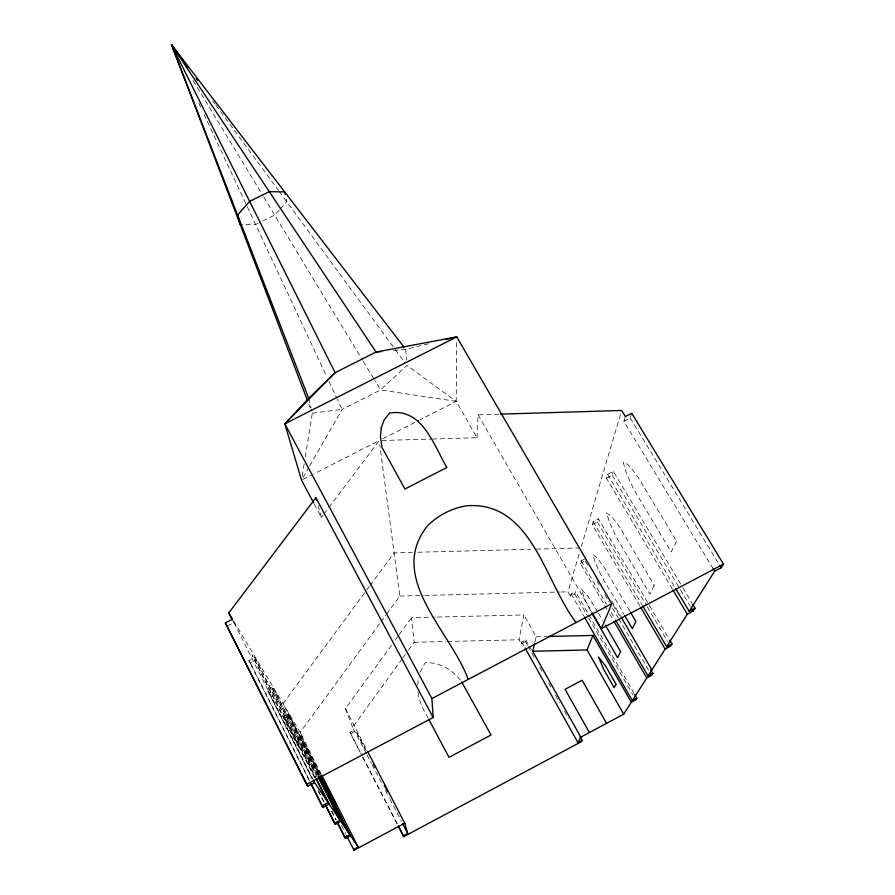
<?xml version="1.0" encoding="UTF-8"?>
<svg xmlns="http://www.w3.org/2000/svg" width="895" height="895" viewBox="0 0 895 895"><rect width="100%" height="100%" fill="white"/><g stroke="black" fill="none" stroke-linecap="round" stroke-linejoin="round"><path stroke-width="0.67" stroke-dasharray="4.47 3.36" d="M432.307 439.009L477.013 437.689L456.193 401.374L456.685 341.017M417.674 685.145L418.58 677.269M477.013 437.689L478.075 414.832L498.985 414.195M302.197 476.084L304.177 463.778M305.273 456.942L312.321 413.199L311.337 409.138M521.326 643.852L521.707 642.006L525.846 639.824L525.443 641.681L521.326 643.852L519.044 639.768L523.911 614.932L436.491 617.08M534.93 642.051L536.206 636.793L523.911 614.932M634.063 693.356L575.507 591.584L574.803 593.844L570.406 596.148L567.922 591.83L579.356 553.244M581.325 546.588L620.873 413.132M420.068 672.279L425.17 662.725C439.277 662.043 452.859 669.684 460.981 680.994M570.406 596.148L571.099 593.911L575.507 591.584M606.944 609.26L580.407 563.458L581.224 560.818L586.001 558.312M639.903 606.038L592.255 524.772L593.217 521.617L598.442 518.899L648.64 604.215M672.436 589.134L606.486 478.266L607.649 474.439L613.399 471.452L682.147 586.583M713.225 568.817L623.916 421.299L625.359 416.567M592.255 524.772L597.435 522.065L598.442 518.899M606.486 478.266L612.191 475.301L613.399 471.452M623.916 421.299L630.259 418.021L631.758 413.266M302.913 477.785L309.099 466.989M309.782 465.792L342.091 409.429L380.565 389.94L406.878 365.373L456.193 401.374L420.191 419.721M366.357 753.545L352.619 727.344L402.023 659.067M402.839 657.948L405.267 654.592M408.512 650.117L414.172 642.286L411.51 617.707L435.104 617.125M352.619 727.344L345.436 708.605L391.932 644.635M395.198 640.149L398.454 635.651M399.271 634.533L411.51 617.707M302.488 736.865L301.615 735.399L297.05 737.804L297.945 739.248L302.488 736.865L300.194 732.345L380.073 623.11M380.901 621.98L385.834 615.223M386.662 614.093L399.83 596.081L379.771 444.703M369.232 586.628L283.01 703.604L319.526 775.786M370.071 585.498L394.113 552.886L412.237 552.405M314.335 504.221L321.372 517.433L323.05 515.207M323.889 514.099L328.085 508.528M328.924 507.409L379.223 440.586L313.865 473.891M279.318 209.956L274.687 215.124L259.17 222.754M280.247 208.927L286.724 201.711L285.706 196.81M350.583 733.755L350.023 732.378L354.263 730.152L354.789 731.539L350.583 733.755L360.182 752.359M314.604 777.621L283.749 716.503L288.716 713.908L319.828 775.07M283.749 716.503L284.811 718.204L289.745 715.62M580.407 563.458L583.976 561.59M311.907 778.37L267.952 691.186L273.389 688.356L274.62 690.403L317.524 775.26M267.952 691.186L269.227 693.222L274.62 690.403M309.502 781.055L248.866 660.599L254.874 657.489L315.957 777.979M248.866 660.599L250.41 663.083L256.373 659.984M227.263 626.008L233.931 622.562L312.735 778.84M302.767 479.552L312.635 474.529M382.948 438.695L418.95 420.348M257.984 223.347L255.59 224.522L240.24 224.589M393.587 350.448L405.737 349.341L429.891 343.456M312.321 413.199L342.091 409.429L337.348 399.304M382.02 440.508L430.909 439.053M417.808 552.249L530.746 549.261M536.318 549.105L579.535 547.964M399.83 596.081L423.447 595.477M424.845 595.443L559.588 592.031M560.975 591.998L567.922 591.83M536.206 636.793L547.281 636.524M414.172 642.286L445.911 641.514M447.287 641.491L519.044 639.768M456.193 401.374L380.565 389.94L374.804 380.431M212.652 100.811L215.124 104.167M215.941 105.286L278.502 190.501M279.318 191.619L394.538 348.558M395.366 349.676L405.234 363.124M630.259 418.021L718.998 564.197M193.141 80.494L263.141 196.061M263.857 197.247L362.553 360.215M363.281 361.401L374.088 379.245M232.051 619.452L233.931 622.562M233.774 621.298L300.194 732.345M682.863 587.791L692.171 603.375M612.191 475.301L679.674 588.44M680.379 589.637L690.325 606.307M607.649 474.439L674.852 587.288M649.345 605.412L669.136 639.064M597.435 522.065L646.57 605.646M647.275 606.844L667.625 641.469M593.217 521.617L641.928 604.606M629.7 610.86L604.852 568.291L597.357 558.032L592.904 554.497C598.61 576.481 613.836 594.47 623.983 614.406M611.833 601.071L620.257 615.57M613.176 605.065L619.452 615.849M585.173 560.975L588.664 566.994M597.054 581.437L599.851 586.259M604.751 594.683L608.947 601.91M612.437 607.929L618.031 617.561M618.736 618.769L648.808 670.545M581.224 560.818L606.262 604.002M611.14 612.404L615.312 619.597M609.741 614.082L613.232 620.101M597.793 612.09L588.339 596.674L581.437 589.402L583.954 597.222L591.125 611.777M598.486 613.288L602.637 620.481M478.075 414.832L591.561 611.777M574.803 593.844L587.959 616.744M588.653 617.942L632.989 695.057M571.099 593.911L583.629 615.726M525.846 639.824L531.272 649.513M525.443 641.681L527.491 645.34M528.173 646.559L535.009 658.754M539.786 667.29L542.515 672.167M548.657 683.142L551.387 688.02M555.482 695.337L559.576 702.653M564.353 711.189L568.448 718.506M521.707 642.006L524.414 646.85M428.168 718.215L421.657 705.998L418.804 697.496L417.719 690.381M345.436 708.605L367.118 750.491M366.111 750.211L356.053 731.349L365.082 749.384M366.984 754.776L371.447 763.39M372.085 764.621L382.903 785.553M385.443 790.475L389.269 797.859M389.907 799.09L401.363 821.241M350.023 732.378L362.106 755.783M362.743 757.013L397.704 824.765M362.732 757.315L397.29 824.273M301.615 735.399L321.07 773.828M320.712 774.466L301.291 736.518L319.918 773.772M288.716 713.908L319.616 774.969M319.213 775.764L287.798 714.176L318.407 775.227M273.389 688.356L317.423 775.462M297.05 737.804L316.852 776.659M341.431 825.302L345.85 834.039M254.874 657.489L315.633 777.811M284.811 718.204L314.85 777.699M331.743 811.172L336.128 819.842M331.597 811.295L336.005 820.021M269.227 693.222L312.265 778.583M318.508 790.956L324.124 802.099M318.195 790.833L323.845 802.043M250.41 663.083L309.883 781.19M198.746 102.981L201.106 108.049M204.071 114.381L246.707 205.537M247.3 206.801L326.686 376.504M329.058 381.572L336.755 398.029M308.842 404.092L310.341 407.997M318.083 505.608L321.372 517.433M308.708 398.32L311.012 407.784M405.737 349.341L406.498 360.025M654.245 585.375L649.859 594.011L616.319 537.145L609.473 522.557L606.597 512.835L611.587 516.381L619.922 527.368L654.245 585.375M676.62 541.285L671.228 551.902L633.85 489.52L626.31 473.298L623.222 462.245C630.326 464.382 633.716 472.28 638.269 477.527L676.62 541.285M299.131 747.526L295.316 741.563L251.942 654.804L299.131 747.526M314.246 771.098L311.147 766.277L271.644 687.416L314.246 771.098"/><path stroke-width="1.34" d="M525.096 648.069L577.924 742.581L580.777 737.122L532.682 651.258L534.606 643.371M580.777 737.122L623.714 714.176L587.053 649.971L592.938 635.428L548.657 636.49M592.255 612.985L601.306 628.693L611.788 603.756L456.718 336.9L376.057 352.037L335.11 372.678L308.708 398.32L284.811 423.827L301.537 480.179L313.697 503.012M580.105 736.697L582.142 740.333L581.426 741.675L403.69 836.68L398.566 826.756M623.714 714.176L631.288 702.262L635.763 699.879L636.848 698.201L634.756 694.565M584.323 616.946L632.351 700.595L646.761 677.951L651.605 675.367L652.891 673.387L650.799 669.784M616.006 620.794L648.014 675.982L665.13 649.054L670.433 646.246L671.966 643.863L669.852 640.261M642.632 605.803L666.63 646.705L687.326 614.171L693.166 611.072L695.035 608.175L692.887 604.572M675.568 588.485L689.161 611.296L714.669 571.189L721.169 567.754L723.496 564.141L631.758 413.266L625.359 416.567L621.667 410.469L500.383 414.15M228.773 612.941L315.89 497.709L433.18 717.499L306.504 784.412L225.339 622.909L232.051 619.452L228.773 612.941L232.342 618.904M433.18 717.499L431.893 698.559L284.811 423.827L335.11 372.678L171.504 44.75L404.037 347.148M337.27 822.516L344.821 837.485L349.878 834.789L320.242 776.211M648.014 675.982L652.891 673.387M344.821 837.485L345.515 838.436L350.538 835.762L358.101 846.961L353.458 849.444L354.04 850.25L404.741 823.187L367.755 751.722M632.351 700.595L636.848 698.201M403.69 836.68L403.421 835.852L407.728 833.547L404.741 823.187M577.924 742.581L582.142 740.333M325.098 804.527L334.517 823.21L340.078 820.256L318.049 776.703M666.63 646.705L671.966 643.863M334.517 823.21L335.345 824.362L340.861 821.431L349.878 834.789M306.504 784.412L307.779 786.179L314.615 782.566L328.163 802.625L322.01 805.892L310.755 783.539M689.161 611.296L695.035 608.175M322.01 805.892L323.028 807.301L329.136 804.057L340.078 820.256M431.893 698.559L611.788 603.756M601.306 628.693L723.496 564.141M284.811 423.827L456.718 336.9L445.99 339.529M381.449 351.545L376.057 352.037L171.504 44.75L307.354 400.188M532.682 651.258L587.053 649.971M461.764 682.001L491.031 735.019L449.01 757.338L428.817 719.446M187.961 67.17L171.504 44.75L308.708 398.32M196.195 78.38L197.84 80.628M225.339 622.909L300.284 771.277M719.725 565.383L721.169 567.754M713.225 568.817L714.669 571.189M174.391 49.516L171.504 44.75L175.051 52.346M691.745 608.689L693.166 611.072M673.141 590.32L687.326 614.171M640.607 607.235L665.13 649.054M630.393 612.035L635.909 621.499L632.273 628.648L624.676 615.592M620.962 616.778L651.862 669.919M650.206 672.962L651.605 675.367M613.936 621.309L646.761 677.951M605.4 625.269L620.615 651.627L617.561 657.657L591.819 612.985M592.938 635.428L631.288 702.262M576.134 622.551C545.021 582.634 531.977 500.473 466.396 505.82A71.242 69.116 8.1 0 0 427.497 525.913C385.991 577.376 451.706 632.608 468.197 679.428M606.564 723.339L582.142 680.234L565.081 689.295L589.38 732.524M373.674 764.822L374.938 767.25M384.38 785.519L387.535 791.605M402.627 823.702L407.728 833.547M398.342 825.995L403.421 835.852M321.697 775.07L358.101 846.961M321.339 775.696L336.956 806.529L321.16 776.222M320.455 776.312L350.538 835.762M320.153 777.028L347.853 831.779M319.828 776.994L326.619 790.408L319.034 776.48M318.788 777.755L340.861 821.431M346.555 835.796L354.04 850.25M316.584 779.221L329.136 804.057M316.259 779.053L328.163 802.625M338.008 823.568L345.515 838.436M313.362 780.082L314.615 782.566M325.993 805.802L335.345 824.362M311.136 783.673L323.028 807.301M301.537 773.761L307.779 786.179M240.24 224.589L237.589 215.057L249.627 201.33L269.305 191.675L284.677 191.922L285.192 194.372M315.89 497.709L316.629 500.35M381.304 427.709L380.42 436.547L382.031 447.511L404.965 489.017L446.918 467.47C433.717 445.464 422.462 407.672 389.582 413.042L384.134 419.99L381.304 427.709M615.995 684.183L614.115 687.606L603.745 669.471L598.554 657.087L605.49 665.858L615.995 684.183"/></g></svg>
